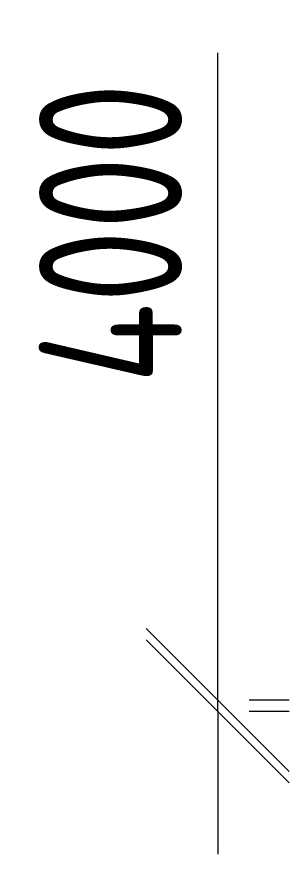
# Model space of a CAD drawing. Extents: x -965262 to 1142518, y -357520 to 71675.
# Drawn here: x 16632 to 17109, y 70211 to 71675 of the extents above; entities that cross this region are included whole.
import ezdxf

# ---------------------------------------------------------------- set-up
doc = ezdxf.new("R2010")
doc.units = 0
doc.header["$LTSCALE"] = 10
doc.layers.get('0').update_dxf_attribs({"linetype": 'CONTINUOUS', "lineweight": 30})
doc.layers.get('Defpoints').update_dxf_attribs({"linetype": 'CONTINUOUS'})
doc.layers.add('Ростверк', color=155, linetype='CONTINUOUS', lineweight=40)
doc.styles.add('GOST 2.304', font='isocpeur.ttf', dxfattribs={"width": 0.75, "height": 250})
doc.dimstyles.new('ГОСТ', dxfattribs={"dimscale": 100, "dimtxt": 2.5, "dimasz": 2.5, "dimexe": 1.25, "dimexo": 0.625, "dimtad": 1, "dimdec": 0, "dimtxsty": 'GOST 2.304', "dimblk": 'OBLIQUE', "dimcen": 2.5, "dimclrd": 256, "dimclre": 256, "dimclrt": 256, "dimadec": 0, "dimazin": 0, "dimtfac": 1, "dimtdec": 0, "dimtmove": 0, "dimatfit": 3, "dimldrblk": 'OBLIQUE', "dimfxl": 1.25, "dimlwd": 0, "dimlwe": 0, "dimarcsym": 0})

# ---------------------------------------------------------------- blocks, each defined once
blk = doc.blocks.new('_Oblique')
at = {"color": 0, "linetype": 'ByBlock', "lineweight": -2}
blk.add_line((-0.5, -0.5), (0.5, 0.5), dxfattribs=at)
blk = doc.blocks.new('*D2609')
at = {"layer": 'Defpoints', "color": 0, "linetype": 'ByBlock', "lineweight": 50, "transparency": 16777216}
for p in [(16975.9, 70480.8), (16983.7, 70480.8), (16975.9, 70460.8)]:
    blk.add_point(p, dxfattribs=at)
at = {"layer": 'Ростверк', "lineweight": 0, "transparency": 16777216}
for p, q in [((16983.7, 70480.8), (16983.7, 71612.1)), ((16983.7, 70460.8), (16983.7, 70480.8)), ((17038.4, 70480.8), (17108.7, 70480.8)), ((16983.7, 70460.8), (16983.7, 70210.8)), ((17038.4, 70460.8), (17108.7, 70460.8))]:
    blk.add_line(p, q, dxfattribs=at)
at = {"layer": 'Ростверк', "linetype": 'ByBlock', "lineweight": 0, "transparency": 16777216, "xscale": 250, "yscale": 250, "zscale": 250}
for p, rotation in [((16983.7, 70480.8), 270), ((16983.7, 70460.8), 90)]:
    blk.add_blockref('_Oblique', p, dxfattribs=dict(at, rotation=rotation))
at = {"layer": 'Ростверк', "linetype": 'ByBlock', "lineweight": 9, "transparency": 16777216, "insert": (16796.2, 71296.5), "char_height": 250, "attachment_point": 5, "rotation": 90, "style": 'GOST 2.304'}
blk.add_mtext('4000', dxfattribs=at)

msp = doc.modelspace()

# ---------------------------------------------------------------- dimensions: what is measured, and where the dimension line sits
at = {"layer": 'Ростверк', "color": 0, "linetype": 'ByBlock', "lineweight": 9}
dim = msp.add_linear_dim(base=(16983.7, 70480.8, 9801.8), p1=(16975.9, 70460.8, 9801.8), p2=(16975.9, 70480.8, 9801.8), angle=90, text='4000', dimstyle='ГОСТ', dxfattribs=at)
dim.commit()
dim.dimension.update_dxf_attribs({"geometry": '*D2609', "text_midpoint": (16796.2, 71296.5, 9801.8)})

doc.saveas('drawing.dxf')
